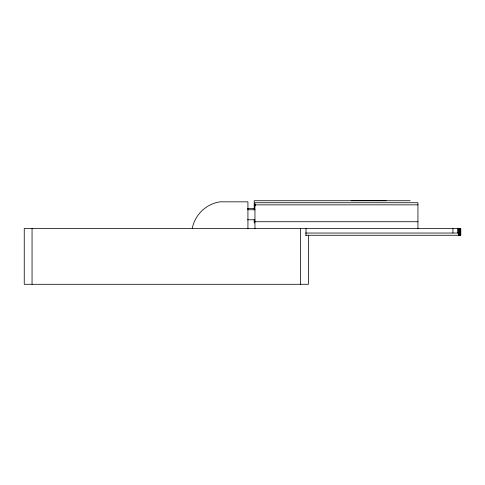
<?xml version="1.0" encoding="UTF-8"?>
<svg xmlns="http://www.w3.org/2000/svg" width="485" height="485" viewBox="0 0 485 485"><rect width="100%" height="100%" fill="white"/><g stroke="black" fill="none" stroke-linecap="round" stroke-linejoin="round"><path stroke-width="0.73" d="M351.176 200.705L355.208 200.705M355.65 200.705L360.707 200.705M361.234 200.705L366.308 200.705M366.842 200.705L371.934 200.705M372.48 200.705L373.82 200.705M374.365 200.705L380.44 200.705M380.986 200.705L386.133 200.705M410.195 200.729L254.201 200.729L254.201 209.963M254.958 204.852L417.949 204.852M254.201 205.185L255.71 205.185M247.514 208.526L254.201 208.526M247.532 209.75L254.958 209.75M247.532 219.778L254.958 219.778M254.958 221.73L417.949 221.73M305.447 233.042L458.404 233.042M305.52 235.267L460.75 235.267L460.75 228.581L24.25 228.581L24.25 284.295L308.381 284.295L308.381 235.267M460.683 228.581L460.683 235.267M460.483 228.581L460.483 235.267M460.156 228.581L460.156 235.267M459.98 228.581L459.98 235.267M459.707 228.581L459.707 235.267M459.137 228.581L459.137 235.267M458.404 228.581L458.404 235.267M457.373 228.581L457.373 233.042M452.948 228.581L452.948 233.042M417.949 228.581L417.949 202.73L254.958 202.73L254.958 228.581M306.029 228.581L306.029 235.267M300.579 228.581L300.579 284.295M254.201 219.669L254.201 223.009M247.932 228.581L247.932 201.839L220.075 201.839A33.435 33.435 0 0 0 192.218 228.581M32.052 228.581L32.052 284.295"/></g></svg>
